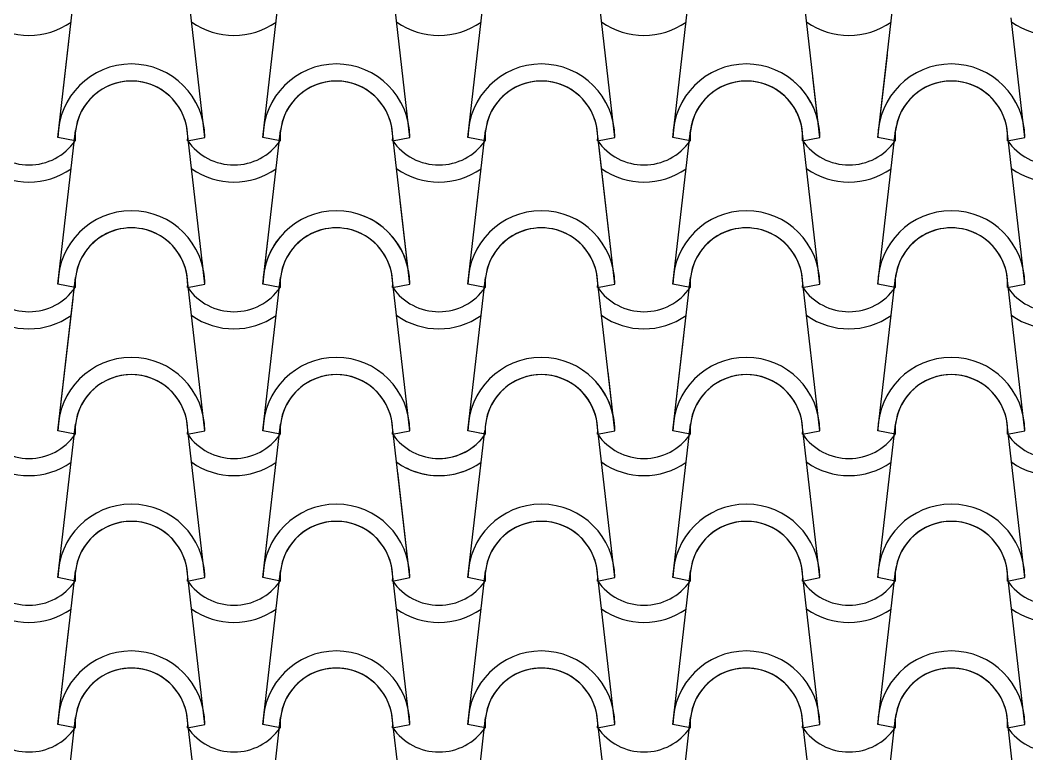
# Model space of a CAD drawing. Header units: millimetres. Extents: x -255 to 41745, y 236 to 29936.
# Drawn here: x 27298 to 28155, y 25755 to 26380 of the extents above; entities that cross this region are included whole.
import ezdxf

# ---------------------------------------------------------------- set-up
doc = ezdxf.new("R2010")
doc.units = ezdxf.units.MM
doc.layers.add('1', color=1, linetype='Continuous')

msp = doc.modelspace()

# ---------------------------------------------------------------- linework, layer by layer
at = {"layer": '1'}
for p, q in [((27330.35, 26280.55), (27345.27, 26411.26)), ((27455.35, 26280.55), (27440.43, 26411.26)), ((27455.35, 26280.55), (27440.43, 26411.26)), ((27504.85, 26280.55), (27519.78, 26411.26)), ((27504.85, 26280.55), (27519.78, 26411.26)), ((27629.85, 26280.55), (27614.93, 26411.26)), ((27629.85, 26280.55), (27614.93, 26411.26)), ((27679.36, 26280.55), (27694.28, 26411.26)), ((27804.36, 26280.55), (27789.43, 26411.26)), ((27853.86, 26280.55), (27868.79, 26411.26)), ((27978.86, 26280.55), (27963.94, 26411.26)), ((28028.36, 26280.55), (28043.29, 26411.26)), ((28153.36, 26280.55), (28141.73, 26382.45)), ((27330.35, 26280.55), (27339.66, 26362.12)), ((28028.36, 26280.55), (28036.39, 26350.85)), ((27978.86, 26280.55), (27973.01, 26331.83)), ((27853.86, 26280.55), (27855.7, 26296.64)), ((27330.35, 26155.55), (27345.27, 26286.26)), ((27455.35, 26155.55), (27440.43, 26286.26)), ((27504.85, 26155.55), (27519.78, 26286.26)), ((27629.85, 26155.55), (27614.93, 26286.26)), ((27679.36, 26155.55), (27694.28, 26286.26)), ((27804.36, 26155.55), (27789.43, 26286.26)), ((27853.86, 26155.55), (27868.79, 26286.26)), ((27853.86, 26155.55), (27868.79, 26286.26)), ((27978.86, 26155.55), (27963.94, 26286.26)), ((27978.86, 26155.55), (27963.94, 26286.26)), ((28028.36, 26155.55), (28043.29, 26286.26)), ((28028.36, 26155.55), (28043.29, 26286.26)), ((28153.36, 26155.55), (28138.44, 26286.26)), ((27345.02, 26277.62), (27330.35, 26280.55)), ((27345.02, 26277.62), (27330.35, 26280.55)), ((27345.02, 26277.62), (27330.35, 26280.55)), ((27345.02, 26277.62), (27330.35, 26280.55)), ((27440.68, 26277.62), (27455.35, 26280.55)), ((27440.68, 26277.62), (27455.35, 26280.55)), ((27440.68, 26277.62), (27455.35, 26280.55)), ((27440.68, 26277.62), (27455.35, 26280.55)), ((27519.53, 26277.62), (27504.85, 26280.55)), ((27519.53, 26277.62), (27504.85, 26280.55)), ((27519.53, 26277.62), (27504.85, 26280.55)), ((27519.53, 26277.62), (27504.85, 26280.55)), ((27615.18, 26277.62), (27629.85, 26280.55)), ((27615.18, 26277.62), (27629.85, 26280.55)), ((27615.18, 26277.62), (27629.85, 26280.55)), ((27615.18, 26277.62), (27629.85, 26280.55)), ((27694.03, 26277.62), (27679.36, 26280.55)), ((27694.03, 26277.62), (27679.36, 26280.55)), ((27789.68, 26277.62), (27804.36, 26280.55)), ((27789.68, 26277.62), (27804.36, 26280.55)), ((27789.68, 26277.62), (27804.36, 26280.55)), ((27789.68, 26277.62), (27804.36, 26280.55)), ((27804.36, 26155.55), (27790.48, 26277.08)), ((27804.36, 26280.55), (27804.28, 26281.22)), ((27868.53, 26277.62), (27853.86, 26280.55)), ((27868.53, 26277.62), (27853.86, 26280.55)), ((27868.53, 26277.62), (27853.86, 26280.55)), ((27868.53, 26277.62), (27853.86, 26280.55)), ((27964.19, 26277.62), (27978.86, 26280.55)), ((27964.19, 26277.62), (27978.86, 26280.55)), ((27964.19, 26277.62), (27978.86, 26280.55)), ((27964.19, 26277.62), (27978.86, 26280.55)), ((28043.04, 26277.62), (28028.36, 26280.55)), ((28043.04, 26277.62), (28028.36, 26280.55)), ((28043.04, 26277.62), (28028.36, 26280.55)), ((28043.04, 26277.62), (28028.36, 26280.55)), ((28138.69, 26277.62), (28153.36, 26280.55)), ((28138.69, 26277.62), (28153.36, 26280.55)), ((27679.36, 26155.55), (27689.78, 26246.87)), ((27629.85, 26155.55), (27621.76, 26226.46)), ((27504.85, 26155.55), (27509.11, 26192.83)), ((27504.85, 26155.55), (27509.09, 26192.66)), ((27504.85, 26155.55), (27509.09, 26192.66)), ((27504.85, 26155.55), (27509.09, 26192.66)), ((27455.35, 26155.55), (27453.03, 26175.84)), ((27455.35, 26155.55), (27453.03, 26175.84)), ((27455.35, 26155.55), (27453.03, 26175.84)), ((27455.35, 26155.55), (27454.09, 26166.62)), ((27330.35, 26030.55), (27345.27, 26161.26)), ((27345.02, 26152.62), (27330.35, 26155.55)), ((27345.02, 26152.62), (27330.35, 26155.55)), ((27455.35, 26030.55), (27440.43, 26161.26)), ((27455.35, 26030.55), (27440.43, 26161.26)), ((27455.35, 26030.55), (27440.43, 26161.26)), ((27455.35, 26030.55), (27440.43, 26161.26)), ((27440.68, 26152.62), (27455.35, 26155.55)), ((27440.68, 26152.62), (27455.35, 26155.55)), ((27440.68, 26152.62), (27455.35, 26155.55)), ((27440.68, 26152.62), (27455.35, 26155.55)), ((27440.68, 26152.62), (27455.35, 26155.55)), ((27440.68, 26152.62), (27455.35, 26155.55)), ((27440.68, 26152.62), (27455.35, 26155.55)), ((27440.68, 26152.62), (27455.35, 26155.55)), ((27440.68, 26152.62), (27455.35, 26155.55)), ((27440.68, 26152.62), (27455.35, 26155.55)), ((27504.85, 26030.55), (27519.78, 26161.26)), ((27504.85, 26030.55), (27519.78, 26161.26)), ((27504.85, 26030.55), (27519.78, 26161.26)), ((27504.85, 26030.55), (27519.78, 26161.26)), ((27519.53, 26152.62), (27504.85, 26155.55)), ((27519.53, 26152.62), (27504.85, 26155.55)), ((27519.53, 26152.62), (27504.85, 26155.55)), ((27519.53, 26152.62), (27504.85, 26155.55)), ((27519.53, 26152.62), (27504.85, 26155.55)), ((27519.53, 26152.62), (27504.85, 26155.55)), ((27519.53, 26152.62), (27504.85, 26155.55)), ((27519.53, 26152.62), (27504.85, 26155.55)), ((27519.53, 26152.62), (27504.85, 26155.55)), ((27519.53, 26152.62), (27504.85, 26155.55)), ((27629.85, 26030.55), (27614.93, 26161.26)), ((27629.85, 26030.55), (27614.93, 26161.26)), ((27629.85, 26030.55), (27614.93, 26161.26)), ((27615.18, 26152.62), (27629.85, 26155.55)), ((27615.18, 26152.62), (27629.85, 26155.55)), ((27615.18, 26152.62), (27629.85, 26155.55)), ((27615.18, 26152.62), (27629.85, 26155.55)), ((27615.18, 26152.62), (27629.85, 26155.55)), ((27615.18, 26152.62), (27629.85, 26155.55)), ((27679.36, 26030.55), (27694.28, 26161.26)), ((27679.36, 26030.55), (27694.28, 26161.26)), ((27694.03, 26152.62), (27679.36, 26155.55)), ((27694.03, 26152.62), (27679.36, 26155.55)), ((27694.03, 26152.62), (27679.36, 26155.55)), ((27694.03, 26152.62), (27679.36, 26155.55)), ((27804.36, 26030.55), (27789.43, 26161.26)), ((27804.36, 26030.55), (27789.43, 26161.26)), ((27789.68, 26152.62), (27804.36, 26155.55)), ((27789.68, 26152.62), (27804.36, 26155.55)), ((27789.68, 26152.62), (27804.36, 26155.55)), ((27789.68, 26152.62), (27804.36, 26155.55)), ((27853.86, 26030.55), (27868.79, 26161.26)), ((27853.86, 26030.55), (27868.79, 26161.26)), ((27868.53, 26152.62), (27853.86, 26155.55)), ((27868.53, 26152.62), (27853.86, 26155.55)), ((27868.53, 26152.62), (27853.86, 26155.55)), ((27868.53, 26152.62), (27853.86, 26155.55)), ((27978.86, 26030.55), (27963.94, 26161.26)), ((27978.86, 26030.55), (27963.94, 26161.26)), ((27964.19, 26152.62), (27978.86, 26155.55)), ((27964.19, 26152.62), (27978.86, 26155.55)), ((27964.19, 26152.62), (27978.86, 26155.55)), ((27964.19, 26152.62), (27978.86, 26155.55)), ((28028.36, 26030.55), (28043.29, 26161.26)), ((28028.36, 26030.55), (28043.29, 26161.26)), ((28043.04, 26152.62), (28028.36, 26155.55)), ((28043.04, 26152.62), (28028.36, 26155.55)), ((28043.04, 26152.62), (28028.36, 26155.55)), ((28043.04, 26152.62), (28028.36, 26155.55)), ((28153.36, 26030.55), (28138.44, 26161.26)), ((28138.69, 26152.62), (28153.36, 26155.55)), ((28138.69, 26152.62), (28153.36, 26155.55)), ((27330.35, 26030.55), (27343.18, 26142.88)), ((27330.35, 26030.55), (27339.66, 26112.12)), ((27853.86, 26030.55), (27863.1, 26111.43)), ((27804.36, 26030.55), (27798.63, 26080.72)), ((27330.35, 25905.55), (27345.27, 26036.26)), ((27455.35, 25905.55), (27440.43, 26036.26)), ((27504.85, 25905.55), (27519.78, 26036.26)), ((27629.85, 25905.55), (27614.93, 26036.26)), ((27804.36, 25905.55), (27789.43, 26036.26)), ((27853.86, 25905.55), (27868.79, 26036.26)), ((27978.86, 25905.55), (27963.94, 26036.26)), ((28028.36, 25905.55), (28043.29, 26036.26)), ((28153.36, 25905.55), (28138.44, 26036.26)), ((27345.02, 26027.62), (27330.35, 26030.55)), ((27345.02, 26027.62), (27330.35, 26030.55)), ((27345.02, 26027.62), (27330.35, 26030.55)), ((27345.02, 26027.62), (27330.35, 26030.55)), ((27345.02, 26027.62), (27330.35, 26030.55)), ((27345.02, 26027.62), (27330.35, 26030.55)), ((27440.68, 26027.62), (27455.35, 26030.55)), ((27440.68, 26027.62), (27455.35, 26030.55)), ((27440.68, 26027.62), (27455.35, 26030.55)), ((27440.68, 26027.62), (27455.35, 26030.55)), ((27440.68, 26027.62), (27455.35, 26030.55)), ((27440.68, 26027.62), (27455.35, 26030.55)), ((27440.68, 26027.62), (27455.35, 26030.55)), ((27440.68, 26027.62), (27455.35, 26030.55)), ((27519.53, 26027.62), (27504.85, 26030.55)), ((27519.53, 26027.62), (27504.85, 26030.55)), ((27519.53, 26027.62), (27504.85, 26030.55)), ((27519.53, 26027.62), (27504.85, 26030.55)), ((27519.53, 26027.62), (27504.85, 26030.55)), ((27519.53, 26027.62), (27504.85, 26030.55)), ((27519.53, 26027.62), (27504.85, 26030.55)), ((27519.53, 26027.62), (27504.85, 26030.55)), ((27615.18, 26027.62), (27629.85, 26030.55)), ((27615.18, 26027.62), (27629.85, 26030.55)), ((27615.18, 26027.62), (27629.85, 26030.55)), ((27615.18, 26027.62), (27629.85, 26030.55)), ((27615.18, 26027.62), (27629.85, 26030.55)), ((27615.18, 26027.62), (27629.85, 26030.55)), ((27679.36, 25905.55), (27693.65, 26030.72)), ((27694.03, 26027.62), (27679.36, 26030.55)), ((27694.03, 26027.62), (27679.36, 26030.55)), ((27694.03, 26027.62), (27679.36, 26030.55)), ((27694.03, 26027.62), (27679.36, 26030.55)), ((27694.03, 26027.62), (27689.17, 26028.59)), ((27694.03, 26027.62), (27689.17, 26028.59)), ((27789.68, 26027.62), (27804.36, 26030.55)), ((27789.68, 26027.62), (27804.36, 26030.55)), ((27789.68, 26027.62), (27804.36, 26030.55)), ((27789.68, 26027.62), (27804.36, 26030.55)), ((27789.68, 26027.62), (27804.36, 26030.55)), ((27789.68, 26027.62), (27804.36, 26030.55)), ((27868.53, 26027.62), (27853.86, 26030.55)), ((27868.53, 26027.62), (27853.86, 26030.55)), ((27868.53, 26027.62), (27853.86, 26030.55)), ((27868.53, 26027.62), (27853.86, 26030.55)), ((27868.53, 26027.62), (27853.86, 26030.55)), ((27868.53, 26027.62), (27853.86, 26030.55)), ((27964.19, 26027.62), (27978.86, 26030.55)), ((27964.19, 26027.62), (27978.86, 26030.55)), ((27964.19, 26027.62), (27978.86, 26030.55)), ((27964.19, 26027.62), (27978.86, 26030.55)), ((27964.19, 26027.62), (27978.86, 26030.55)), ((27964.19, 26027.62), (27978.86, 26030.55)), ((28043.04, 26027.62), (28028.36, 26030.55)), ((28043.04, 26027.62), (28028.36, 26030.55)), ((28043.04, 26027.62), (28028.36, 26030.55)), ((28043.04, 26027.62), (28028.36, 26030.55)), ((28043.04, 26027.62), (28028.36, 26030.55)), ((28043.04, 26027.62), (28028.36, 26030.55)), ((28138.69, 26027.62), (28153.36, 26030.55)), ((28138.69, 26027.62), (28153.36, 26030.55)), ((28138.69, 26027.62), (28153.36, 26030.55)), ((28138.69, 26027.62), (28153.36, 26030.55)), ((27629.85, 25905.55), (27619.59, 25995.45)), ((27504.85, 25905.55), (27509.11, 25942.83)), ((27455.35, 25905.55), (27454.09, 25916.62)), ((27330.35, 25780.55), (27345.27, 25911.26)), ((27455.35, 25780.55), (27440.43, 25911.26)), ((27455.35, 25780.55), (27440.43, 25911.26)), ((27504.85, 25780.55), (27519.78, 25911.26)), ((27504.85, 25780.55), (27519.78, 25911.26)), ((27629.85, 25780.55), (27614.93, 25911.26)), ((27629.85, 25780.55), (27614.93, 25911.26)), ((27679.36, 25780.55), (27694.28, 25911.26)), ((27804.36, 25780.55), (27789.43, 25911.26)), ((27853.86, 25780.55), (27868.79, 25911.26)), ((27978.86, 25780.55), (27963.94, 25911.26)), ((28028.36, 25780.55), (28043.29, 25911.26)), ((28153.36, 25780.55), (28138.44, 25911.26)), ((27345.02, 25902.62), (27330.35, 25905.55)), ((27345.02, 25902.62), (27330.35, 25905.55)), ((27440.68, 25902.62), (27455.35, 25905.55)), ((27440.68, 25902.62), (27455.35, 25905.55)), ((27440.68, 25902.62), (27455.35, 25905.55)), ((27440.68, 25902.62), (27455.35, 25905.55)), ((27519.53, 25902.62), (27504.85, 25905.55)), ((27519.53, 25902.62), (27504.85, 25905.55)), ((27519.53, 25902.62), (27504.85, 25905.55)), ((27519.53, 25902.62), (27504.85, 25905.55)), ((27615.18, 25902.62), (27629.85, 25905.55)), ((27615.18, 25902.62), (27629.85, 25905.55)), ((27615.18, 25902.62), (27629.85, 25905.55)), ((27615.18, 25902.62), (27629.85, 25905.55)), ((27694.03, 25902.62), (27679.36, 25905.55)), ((27694.03, 25902.62), (27679.36, 25905.55)), ((27789.68, 25902.62), (27804.36, 25905.55)), ((27789.68, 25902.62), (27804.36, 25905.55)), ((27868.53, 25902.62), (27853.86, 25905.55)), ((27868.53, 25902.62), (27853.86, 25905.55)), ((27964.19, 25902.62), (27978.86, 25905.55)), ((27964.19, 25902.62), (27978.86, 25905.55)), ((28043.04, 25902.62), (28028.36, 25905.55)), ((28043.04, 25902.62), (28028.36, 25905.55)), ((28138.69, 25902.62), (28153.36, 25905.55)), ((28138.69, 25902.62), (28153.36, 25905.55)), ((27330.35, 25780.55), (27339.66, 25862.12)), ((27330.35, 25655.55), (27345.27, 25786.26)), ((27345.02, 25777.62), (27330.35, 25780.55)), ((27345.02, 25777.62), (27330.35, 25780.55)), ((27345.02, 25777.62), (27330.35, 25780.55)), ((27345.02, 25777.62), (27330.35, 25780.55)), ((27455.35, 25655.55), (27440.43, 25786.26)), ((27440.68, 25777.62), (27455.35, 25780.55)), ((27440.68, 25777.62), (27455.35, 25780.55)), ((27440.68, 25777.62), (27455.35, 25780.55)), ((27440.68, 25777.62), (27455.35, 25780.55)), ((27504.85, 25655.55), (27519.78, 25786.26)), ((27519.53, 25777.62), (27504.85, 25780.55)), ((27519.53, 25777.62), (27504.85, 25780.55)), ((27519.53, 25777.62), (27504.85, 25780.55)), ((27519.53, 25777.62), (27504.85, 25780.55)), ((27629.85, 25655.55), (27614.93, 25786.26)), ((27615.18, 25777.62), (27629.85, 25780.55)), ((27615.18, 25777.62), (27629.85, 25780.55)), ((27615.18, 25777.62), (27629.85, 25780.55)), ((27615.18, 25777.62), (27629.85, 25780.55)), ((27679.36, 25655.55), (27694.28, 25786.26)), ((27694.03, 25777.62), (27679.36, 25780.55)), ((27694.03, 25777.62), (27679.36, 25780.55)), ((27804.36, 25655.55), (27789.43, 25786.26)), ((27789.68, 25777.62), (27804.36, 25780.55)), ((27789.68, 25777.62), (27804.36, 25780.55)), ((27853.86, 25655.55), (27868.79, 25786.26)), ((27868.53, 25777.62), (27853.86, 25780.55)), ((27868.53, 25777.62), (27853.86, 25780.55)), ((27978.86, 25655.55), (27963.94, 25786.26)), ((27964.19, 25777.62), (27978.86, 25780.55)), ((27964.19, 25777.62), (27978.86, 25780.55)), ((28028.36, 25655.55), (28043.29, 25786.26)), ((28043.04, 25777.62), (28028.36, 25780.55)), ((28043.04, 25777.62), (28028.36, 25780.55)), ((28153.36, 25655.55), (28138.44, 25786.26)), ((28138.69, 25777.62), (28153.36, 25780.55)), ((28138.69, 25777.62), (28153.36, 25780.55))]:
    msp.add_line(p, q, dxfattribs=at)
for centre, radius, start, end in [((27305.66, 26429.93), 62.5, 234.93079, 305.06921), ((27480.16, 26429.93), 62.5, 234.93079, 305.06921), ((27480.16, 26429.93), 62.5, 234.93079, 305.06921), ((27654.66, 26429.93), 62.5, 234.93079, 305.06921), ((27829.17, 26429.93), 62.5, 234.93079, 305.06921), ((28003.67, 26429.93), 62.5, 234.93079, 305.06921), ((28178.17, 26429.93), 62.5, 234.93079, 305.06921), ((27392.85, 26280.55), 62.5, 0, 180), ((27392.85, 26280.55), 62.5, 0, 180), ((27392.85, 26280.55), 62.5, 0, 180), ((27392.85, 26280.55), 62.5, 0, 180), ((27567.35, 26280.55), 62.5, 0, 180), ((27567.35, 26280.55), 62.5, 0, 180), ((27567.35, 26280.55), 62.5, 0, 180), ((27567.35, 26280.55), 62.5, 0, 180), ((27741.86, 26280.55), 62.5, 0, 180), ((27741.86, 26280.55), 62.5, 0, 180), ((27916.36, 26280.55), 62.5, 0, 180), ((27916.36, 26280.55), 62.5, 0, 180), ((28090.86, 26280.55), 62.5, 0, 180), ((28090.86, 26280.55), 62.5, 0, 180), ((27392.85, 26280.55), 47.92, 356.48872, 183.51128), ((27392.85, 26280.55), 47.92, 356.48872, 183.51128), ((27392.85, 26280.55), 47.92, 356.48872, 183.51128), ((27392.85, 26280.55), 47.92, 356.48872, 183.51128), ((27392.85, 26280.55), 47.92, 6.83804, 173.16196), ((27392.85, 26280.55), 47.92, 6.83804, 173.16196), ((27567.35, 26280.55), 47.92, 356.48872, 183.51128), ((27567.35, 26280.55), 47.92, 356.48872, 183.51128), ((27567.35, 26280.55), 47.92, 356.48872, 183.51128), ((27567.35, 26280.55), 47.92, 356.48872, 183.51128), ((27567.35, 26280.55), 47.92, 6.83804, 173.16196), ((27567.35, 26280.55), 47.92, 6.83804, 173.16196), ((27741.86, 26280.55), 47.92, 356.48872, 183.51128), ((27741.86, 26280.55), 47.92, 356.48872, 183.51128), ((27741.86, 26280.55), 47.92, 6.83804, 173.16196), ((27916.36, 26280.55), 47.92, 356.48872, 183.51128), ((27916.36, 26280.55), 47.92, 356.48872, 183.51128), ((27916.36, 26280.55), 47.92, 6.83804, 173.16196), ((27916.36, 26280.55), 62.5, 0, 48.39848), ((27916.36, 26280.55), 62.5, 0, 48.39848), ((28090.86, 26280.55), 47.92, 356.48872, 183.51128), ((28090.86, 26280.55), 47.92, 356.48872, 183.51128), ((28090.86, 26280.55), 47.92, 6.83804, 173.16196), ((27916.36, 26280.55), 47.92, 356.48872, 59.96498), ((27916.36, 26280.55), 47.92, 356.48872, 59.96498), ((27916.36, 26280.55), 47.92, 6.83804, 59.96498), ((27916.36, 26280.55), 47.92, 153.43351, 183.51128), ((27916.36, 26280.55), 47.92, 153.43351, 183.51128), ((27916.36, 26280.55), 47.92, 153.43351, 173.16196), ((27916.36, 26280.55), 62.5, 165.00001, 180), ((27916.36, 26280.55), 62.5, 165.00001, 180), ((27305.66, 26304.93), 47.92, 214.75597, 325.24403), ((27305.66, 26304.93), 47.92, 214.75597, 325.24403), ((27305.66, 26304.93), 47.92, 214.75597, 325.24403), ((27305.66, 26304.93), 47.92, 214.75597, 325.24403), ((27480.16, 26304.93), 47.92, 214.75597, 325.24403), ((27480.16, 26304.93), 47.92, 214.75597, 325.24403), ((27480.16, 26304.93), 47.92, 214.75597, 325.24403), ((27480.16, 26304.93), 47.92, 214.75597, 325.24403), ((27654.66, 26304.93), 47.92, 214.75597, 325.24403), ((27654.66, 26304.93), 47.92, 214.75597, 325.24403), ((27829.17, 26304.93), 47.92, 214.75597, 325.24403), ((27829.17, 26304.93), 47.92, 214.75597, 325.24403), ((27829.17, 26304.93), 47.92, 214.75597, 325.24403), ((27829.17, 26304.93), 47.92, 214.75597, 325.24403), ((27741.86, 26280.55), 62.5, 0, 0.62807), ((27741.86, 26280.55), 62.5, 0, 0.62807), ((28003.67, 26304.93), 47.92, 214.75597, 325.24403), ((28003.67, 26304.93), 47.92, 214.75597, 325.24403), ((28003.67, 26304.93), 47.92, 214.75597, 325.24403), ((28003.67, 26304.93), 47.92, 214.75597, 325.24403), ((28178.17, 26304.93), 47.92, 214.75597, 325.24403), ((28178.17, 26304.93), 47.92, 214.75597, 325.24403), ((27305.66, 26304.93), 62.5, 234.93079, 305.06921), ((27305.66, 26304.93), 62.5, 234.93079, 305.06921), ((27480.16, 26304.93), 62.5, 234.93079, 305.06921), ((27480.16, 26304.93), 62.5, 234.93079, 305.06921), ((27654.66, 26304.93), 62.5, 234.93079, 305.06921), ((27829.17, 26304.93), 62.5, 234.93079, 305.06921), ((27829.17, 26304.93), 62.5, 234.93079, 305.06921), ((28003.67, 26304.93), 62.5, 234.93079, 305.06921), ((28003.67, 26304.93), 62.5, 234.93079, 305.06921), ((28178.17, 26304.93), 62.5, 234.93079, 305.06921), ((27392.85, 26155.55), 62.5, 0, 180), ((27392.85, 26155.55), 62.5, 0, 180), ((27567.35, 26155.55), 62.5, 0, 180), ((27567.35, 26155.55), 62.5, 0, 180), ((27567.35, 26155.55), 62.5, 0, 73.47471), ((27567.35, 26155.55), 62.5, 0, 73.47471), ((27567.35, 26155.55), 62.5, 0, 73.47471), ((27567.35, 26155.55), 62.5, 0, 73.47471), ((27741.86, 26155.55), 62.5, 0, 180), ((27741.86, 26155.55), 62.5, 0, 180), ((27741.86, 26155.55), 62.5, 0, 180), ((27741.86, 26155.55), 62.5, 0, 180), ((27916.36, 26155.55), 62.5, 0, 180), ((27916.36, 26155.55), 62.5, 0, 180), ((27916.36, 26155.55), 62.5, 0, 180), ((27916.36, 26155.55), 62.5, 0, 180), ((28090.86, 26155.55), 62.5, 0, 180), ((28090.86, 26155.55), 62.5, 0, 180), ((27392.85, 26155.55), 47.92, 356.48872, 183.51128), ((27392.85, 26155.55), 47.92, 356.48872, 183.51128), ((27392.85, 26155.55), 47.92, 6.83804, 173.16196), ((27567.35, 26155.55), 47.92, 356.48872, 183.51128), ((27567.35, 26155.55), 47.92, 356.48872, 183.51128), ((27567.35, 26155.55), 47.92, 356.48872, 183.51128), ((27567.35, 26155.55), 47.92, 356.48872, 183.51128), ((27567.35, 26155.55), 47.92, 356.48872, 183.51128), ((27567.35, 26155.55), 47.92, 356.48872, 183.51128), ((27567.35, 26155.55), 47.92, 6.83804, 173.16196), ((27567.35, 26155.55), 47.92, 6.83804, 173.16196), ((27567.35, 26155.55), 47.92, 6.83804, 173.16196), ((27741.86, 26155.55), 47.92, 356.48872, 183.51128), ((27741.86, 26155.55), 47.92, 356.48872, 183.51128), ((27741.86, 26155.55), 47.92, 356.48872, 183.51128), ((27741.86, 26155.55), 47.92, 356.48872, 183.51128), ((27741.86, 26155.55), 47.92, 6.83804, 173.16196), ((27741.86, 26155.55), 47.92, 6.83804, 173.16196), ((27916.36, 26155.55), 47.92, 356.48872, 183.51128), ((27916.36, 26155.55), 47.92, 356.48872, 183.51128), ((27916.36, 26155.55), 47.92, 356.48872, 183.51128), ((27916.36, 26155.55), 47.92, 356.48872, 183.51128), ((27916.36, 26155.55), 47.92, 6.83804, 173.16196), ((27916.36, 26155.55), 47.92, 6.83804, 173.16196), ((28090.86, 26155.55), 47.92, 356.48872, 183.51128), ((28090.86, 26155.55), 47.92, 356.48872, 183.51128), ((28090.86, 26155.55), 47.92, 6.83804, 173.16196), ((27567.35, 26155.55), 62.5, 139.92377, 180), ((27567.35, 26155.55), 62.5, 139.92377, 180), ((27567.35, 26155.55), 62.5, 139.92377, 180), ((27567.35, 26155.55), 62.5, 139.92377, 180), ((27392.85, 26155.55), 62.5, 0, 18.66134), ((27392.85, 26155.55), 62.5, 0, 18.66134), ((27392.85, 26155.55), 62.5, 0, 18.66134), ((27392.85, 26155.55), 62.5, 0, 18.66134), ((27392.85, 26155.55), 47.92, 6.83804, 19.25885), ((27392.85, 26155.55), 47.92, 356.48872, 19.25885), ((27392.85, 26155.55), 47.92, 356.48872, 19.25885), ((27392.85, 26155.55), 47.92, 6.83804, 19.25885), ((27392.85, 26155.55), 47.92, 356.48872, 19.25885), ((27392.85, 26155.55), 47.92, 356.48872, 19.25885), ((27392.85, 26155.55), 62.5, 0, 10.3131), ((27392.85, 26155.55), 62.5, 0, 10.3131), ((27392.85, 26155.55), 47.92, 356.48872, 5.53044), ((27392.85, 26155.55), 47.92, 356.48872, 5.53044), ((27305.66, 26179.93), 47.92, 214.75597, 325.24403), ((27305.66, 26179.93), 47.92, 214.75597, 325.24403), ((27480.16, 26179.93), 47.92, 214.75597, 325.24403), ((27480.16, 26179.93), 47.92, 214.75597, 325.24403), ((27480.16, 26179.93), 47.92, 214.75597, 325.24403), ((27480.16, 26179.93), 47.92, 214.75597, 325.24403), ((27480.16, 26179.93), 47.92, 214.75597, 325.24403), ((27480.16, 26179.93), 47.92, 214.75597, 325.24403), ((27480.16, 26179.93), 47.92, 214.75597, 325.24403), ((27480.16, 26179.93), 47.92, 214.75597, 325.24403), ((27480.16, 26179.93), 47.92, 214.75597, 325.24403), ((27480.16, 26179.93), 47.92, 214.75597, 325.24403), ((27654.66, 26179.93), 47.92, 214.75597, 325.24403), ((27654.66, 26179.93), 47.92, 214.75597, 325.24403), ((27654.66, 26179.93), 47.92, 214.75597, 325.24403), ((27654.66, 26179.93), 47.92, 214.75597, 325.24403), ((27829.17, 26179.93), 47.92, 214.75597, 325.24403), ((27829.17, 26179.93), 47.92, 214.75597, 325.24403), ((27829.17, 26179.93), 47.92, 214.75597, 325.24403), ((27829.17, 26179.93), 47.92, 214.75597, 325.24403), ((28003.67, 26179.93), 47.92, 214.75597, 325.24403), ((28003.67, 26179.93), 47.92, 214.75597, 325.24403), ((28003.67, 26179.93), 47.92, 214.75597, 325.24403), ((28003.67, 26179.93), 47.92, 214.75597, 325.24403), ((28178.17, 26179.93), 47.92, 214.75597, 325.24403), ((28178.17, 26179.93), 47.92, 214.75597, 325.24403), ((27305.66, 26179.93), 62.5, 234.93079, 305.06921), ((27305.66, 26179.93), 62.5, 234.93079, 305.06921), ((27305.66, 26179.93), 62.5, 234.93079, 305.06921), ((27480.16, 26179.93), 62.5, 234.93079, 305.06921), ((27480.16, 26179.93), 62.5, 234.93079, 305.06921), ((27480.16, 26179.93), 62.5, 234.93079, 305.06921), ((27480.16, 26179.93), 62.5, 234.93079, 305.06921), ((27480.16, 26179.93), 62.5, 234.93079, 305.06921), ((27654.66, 26179.93), 62.5, 234.93079, 305.06921), ((27654.66, 26179.93), 62.5, 234.93079, 305.06921), ((27829.17, 26179.93), 62.5, 234.93079, 305.06921), ((27829.17, 26179.93), 62.5, 234.93079, 305.06921), ((28003.67, 26179.93), 62.5, 234.93079, 305.06921), ((28003.67, 26179.93), 62.5, 234.93079, 305.06921), ((28178.17, 26179.93), 62.5, 234.93079, 305.06921), ((27392.85, 26030.55), 62.5, 0, 180), ((27392.85, 26030.55), 62.5, 0, 180), ((27392.85, 26030.55), 62.5, 0, 180), ((27392.85, 26030.55), 62.5, 0, 180), ((27392.85, 26030.55), 62.5, 0, 180), ((27392.85, 26030.55), 62.5, 0, 180), ((27567.35, 26030.55), 62.5, 0, 180), ((27567.35, 26030.55), 62.5, 0, 180), ((27567.35, 26030.55), 62.5, 0, 180), ((27567.35, 26030.55), 62.5, 0, 180), ((27567.35, 26030.55), 62.5, 0, 180), ((27567.35, 26030.55), 62.5, 0, 180), ((27741.86, 26030.55), 62.5, 0, 180), ((27741.86, 26030.55), 62.5, 0, 180), ((27741.86, 26030.55), 62.5, 0, 180), ((27741.86, 26030.55), 62.5, 0, 180), ((27916.36, 26030.55), 62.5, 0, 180), ((27916.36, 26030.55), 62.5, 0, 180), ((27916.36, 26030.55), 62.5, 0, 180), ((27916.36, 26030.55), 62.5, 0, 180), ((27916.36, 26030.55), 62.5, 0, 180), ((27916.36, 26030.55), 62.5, 0, 180), ((28090.86, 26030.55), 62.5, 0, 180), ((28090.86, 26030.55), 62.5, 0, 180), ((28090.86, 26030.55), 62.5, 0, 180), ((28090.86, 26030.55), 62.5, 0, 180), ((27392.85, 26030.55), 47.92, 356.48872, 183.51128), ((27392.85, 26030.55), 47.92, 356.48872, 183.51128), ((27392.85, 26030.55), 47.92, 356.48872, 183.51128), ((27392.85, 26030.55), 47.92, 356.48872, 183.51128), ((27392.85, 26030.55), 47.92, 356.48872, 183.51128), ((27392.85, 26030.55), 47.92, 356.48872, 183.51128), ((27392.85, 26030.55), 47.92, 6.83804, 173.16196), ((27392.85, 26030.55), 47.92, 6.83804, 173.16196), ((27392.85, 26030.55), 47.92, 6.83804, 173.16196), ((27567.35, 26030.55), 47.92, 356.48872, 183.51128), ((27567.35, 26030.55), 47.92, 356.48872, 183.51128), ((27567.35, 26030.55), 47.92, 356.48872, 183.51128), ((27567.35, 26030.55), 47.92, 356.48872, 183.51128), ((27567.35, 26030.55), 47.92, 356.48872, 183.51128), ((27567.35, 26030.55), 47.92, 356.48872, 183.51128), ((27567.35, 26030.55), 47.92, 6.83804, 173.16196), ((27567.35, 26030.55), 47.92, 6.83804, 173.16196), ((27567.35, 26030.55), 47.92, 6.83804, 173.16196), ((27741.86, 26030.55), 47.92, 356.48872, 183.51128), ((27741.86, 26030.55), 47.92, 356.48872, 183.51128), ((27741.86, 26030.55), 47.92, 356.48872, 183.51128), ((27741.86, 26030.55), 47.92, 356.48872, 183.51128), ((27741.86, 26030.55), 47.92, 6.83804, 173.16196), ((27741.86, 26030.55), 47.92, 6.83804, 173.16196), ((27916.36, 26030.55), 47.92, 356.48872, 183.51128), ((27916.36, 26030.55), 47.92, 356.48872, 183.51128), ((27916.36, 26030.55), 47.92, 356.48872, 183.51128), ((27916.36, 26030.55), 47.92, 356.48872, 183.51128), ((27916.36, 26030.55), 47.92, 356.48872, 183.51128), ((27916.36, 26030.55), 47.92, 356.48872, 183.51128), ((27916.36, 26030.55), 47.92, 6.83804, 173.16196), ((27916.36, 26030.55), 47.92, 6.83804, 173.16196), ((27916.36, 26030.55), 47.92, 6.83804, 173.16196), ((28090.86, 26030.55), 47.92, 356.48872, 183.51128), ((28090.86, 26030.55), 47.92, 356.48872, 183.51128), ((28090.86, 26030.55), 47.92, 356.48872, 183.51128), ((28090.86, 26030.55), 47.92, 356.48872, 183.51128), ((28090.86, 26030.55), 47.92, 6.83804, 173.16196), ((28090.86, 26030.55), 47.92, 6.83804, 173.16196), ((27741.86, 26030.55), 62.5, 0, 44.98843), ((27741.86, 26030.55), 62.5, 0, 44.98843), ((27741.86, 26030.55), 47.92, 6.83804, 51.30661), ((27741.86, 26030.55), 47.92, 356.48872, 51.30661), ((27741.86, 26030.55), 47.92, 356.48872, 51.30661), ((27305.66, 26054.93), 47.92, 214.75597, 325.24403), ((27305.66, 26054.93), 47.92, 214.75597, 325.24403), ((27305.66, 26054.93), 47.92, 214.75597, 325.24403), ((27305.66, 26054.93), 47.92, 214.75597, 325.24403), ((27305.66, 26054.93), 47.92, 214.75597, 325.24403), ((27305.66, 26054.93), 47.92, 214.75597, 325.24403), ((27480.16, 26054.93), 47.92, 214.75597, 325.24403), ((27480.16, 26054.93), 47.92, 214.75597, 325.24403), ((27480.16, 26054.93), 47.92, 214.75597, 325.24403), ((27480.16, 26054.93), 47.92, 214.75597, 325.24403), ((27480.16, 26054.93), 47.92, 214.75597, 325.24403), ((27480.16, 26054.93), 47.92, 214.75597, 325.24403), ((27480.16, 26054.93), 47.92, 214.75597, 325.24403), ((27480.16, 26054.93), 47.92, 214.75597, 325.24403), ((27654.66, 26054.93), 47.92, 214.75597, 325.24403), ((27654.66, 26054.93), 47.92, 214.75597, 325.24403), ((27654.66, 26054.93), 47.92, 214.75597, 325.24403), ((27654.66, 26054.93), 47.92, 214.75597, 325.24403), ((27654.66, 26054.93), 47.92, 259.17976, 325.24403), ((27654.66, 26054.93), 47.92, 259.17976, 325.24403), ((27741.86, 26030.55), 47.92, 179.6297, 183.51128), ((27741.86, 26030.55), 47.92, 179.6297, 183.51128), ((27829.17, 26054.93), 47.92, 214.75597, 325.24403), ((27829.17, 26054.93), 47.92, 214.75597, 325.24403), ((27829.17, 26054.93), 47.92, 214.75597, 325.24403), ((27829.17, 26054.93), 47.92, 214.75597, 325.24403), ((27829.17, 26054.93), 47.92, 214.75597, 325.24403), ((27829.17, 26054.93), 47.92, 214.75597, 325.24403), ((28003.67, 26054.93), 47.92, 214.75597, 325.24403), ((28003.67, 26054.93), 47.92, 214.75597, 325.24403), ((28003.67, 26054.93), 47.92, 214.75597, 325.24403), ((28003.67, 26054.93), 47.92, 214.75597, 325.24403), ((28003.67, 26054.93), 47.92, 214.75597, 325.24403), ((28003.67, 26054.93), 47.92, 214.75597, 325.24403), ((28178.17, 26054.93), 47.92, 214.75597, 325.24403), ((28178.17, 26054.93), 47.92, 214.75597, 325.24403), ((28178.17, 26054.93), 47.92, 214.75597, 325.24403), ((28178.17, 26054.93), 47.92, 214.75597, 325.24403), ((27305.66, 26054.93), 62.5, 234.93079, 305.06921), ((27305.66, 26054.93), 62.5, 234.93079, 305.06921), ((27305.66, 26054.93), 62.5, 234.93079, 305.06921), ((27480.16, 26054.93), 62.5, 234.93079, 305.06921), ((27480.16, 26054.93), 62.5, 234.93079, 305.06921), ((27480.16, 26054.93), 62.5, 234.93079, 305.06921), ((27480.16, 26054.93), 62.5, 234.93079, 305.06921), ((27654.66, 26054.93), 62.5, 234.93079, 305.06921), ((27654.66, 26054.93), 62.5, 234.93079, 305.06921), ((27654.66, 26054.93), 62.5, 243.63622, 305.06921), ((27829.17, 26054.93), 62.5, 234.93079, 305.06921), ((27829.17, 26054.93), 62.5, 234.93079, 305.06921), ((27829.17, 26054.93), 62.5, 234.93079, 305.06921), ((28003.67, 26054.93), 62.5, 234.93079, 305.06921), ((28003.67, 26054.93), 62.5, 234.93079, 305.06921), ((28003.67, 26054.93), 62.5, 234.93079, 305.06921), ((28178.17, 26054.93), 62.5, 234.93079, 305.06921), ((28178.17, 26054.93), 62.5, 234.93079, 305.06921), ((27392.85, 25905.55), 62.5, 0, 180), ((27392.85, 25905.55), 62.5, 0, 180), ((27567.35, 25905.55), 62.5, 0, 180), ((27567.35, 25905.55), 62.5, 0, 180), ((27567.35, 25905.55), 62.5, 0, 180), ((27567.35, 25905.55), 62.5, 0, 180), ((27741.86, 25905.55), 62.5, 0, 180), ((27741.86, 25905.55), 62.5, 0, 180), ((27916.36, 25905.55), 62.5, 0, 180), ((27916.36, 25905.55), 62.5, 0, 180), ((28090.86, 25905.55), 62.5, 0, 180), ((28090.86, 25905.55), 62.5, 0, 180), ((27392.85, 25905.55), 47.92, 356.48872, 183.51128), ((27392.85, 25905.55), 47.92, 356.48872, 183.51128), ((27392.85, 25905.55), 47.92, 6.83804, 173.16196), ((27567.35, 25905.55), 47.92, 356.48872, 183.51128), ((27567.35, 25905.55), 47.92, 356.48872, 183.51128), ((27567.35, 25905.55), 47.92, 356.48872, 183.51128), ((27567.35, 25905.55), 47.92, 356.48872, 183.51128), ((27567.35, 25905.55), 47.92, 6.83804, 173.16196), ((27567.35, 25905.55), 47.92, 6.83804, 173.16196), ((27741.86, 25905.55), 47.92, 356.48872, 183.51128), ((27741.86, 25905.55), 47.92, 356.48872, 183.51128), ((27741.86, 25905.55), 47.92, 6.83804, 173.16196), ((27916.36, 25905.55), 47.92, 356.48872, 183.51128), ((27916.36, 25905.55), 47.92, 356.48872, 183.51128), ((27916.36, 25905.55), 47.92, 6.83804, 173.16196), ((28090.86, 25905.55), 47.92, 356.48872, 183.51128), ((28090.86, 25905.55), 47.92, 356.48872, 183.51128), ((28090.86, 25905.55), 47.92, 6.83804, 173.16196), ((27392.85, 25905.55), 62.5, 0, 10.3131), ((27392.85, 25905.55), 62.5, 0, 10.3131), ((27392.85, 25905.55), 47.92, 356.48872, 5.53044), ((27392.85, 25905.55), 47.92, 356.48872, 5.53044), ((27305.66, 25929.93), 47.92, 214.75597, 325.24403), ((27305.66, 25929.93), 47.92, 214.75597, 325.24403), ((27480.16, 25929.93), 47.92, 214.75597, 325.24403), ((27480.16, 25929.93), 47.92, 214.75597, 325.24403), ((27480.16, 25929.93), 47.92, 214.75597, 325.24403), ((27480.16, 25929.93), 47.92, 214.75597, 325.24403), ((27654.66, 25929.93), 47.92, 214.75597, 325.24403), ((27654.66, 25929.93), 47.92, 214.75597, 325.24403), ((27829.17, 25929.93), 47.92, 214.75597, 325.24403), ((27829.17, 25929.93), 47.92, 214.75597, 325.24403), ((28003.67, 25929.93), 47.92, 214.75597, 325.24403), ((28003.67, 25929.93), 47.92, 214.75597, 325.24403), ((28178.17, 25929.93), 47.92, 214.75597, 325.24403), ((28178.17, 25929.93), 47.92, 214.75597, 325.24403), ((27305.66, 25929.93), 62.5, 234.93079, 305.06921), ((27480.16, 25929.93), 62.5, 234.93079, 305.06921), ((27480.16, 25929.93), 62.5, 234.93079, 305.06921), ((27654.66, 25929.93), 62.5, 234.93079, 305.06921), ((27829.17, 25929.93), 62.5, 234.93079, 305.06921), ((28003.67, 25929.93), 62.5, 234.93079, 305.06921), ((28178.17, 25929.93), 62.5, 234.93079, 305.06921), ((27392.85, 25780.55), 62.5, 0, 180), ((27392.85, 25780.55), 62.5, 0, 180), ((27392.85, 25780.55), 62.5, 0, 180), ((27392.85, 25780.55), 62.5, 0, 180), ((27567.35, 25780.55), 62.5, 0, 180), ((27567.35, 25780.55), 62.5, 0, 180), ((27567.35, 25780.55), 62.5, 0, 180), ((27567.35, 25780.55), 62.5, 0, 180), ((27741.86, 25780.55), 62.5, 0, 180), ((27741.86, 25780.55), 62.5, 0, 180), ((27916.36, 25780.55), 62.5, 0, 180), ((27916.36, 25780.55), 62.5, 0, 180), ((28090.86, 25780.55), 62.5, 0, 180), ((28090.86, 25780.55), 62.5, 0, 180), ((27392.85, 25780.55), 47.92, 356.48872, 183.51128), ((27392.85, 25780.55), 47.92, 356.48872, 183.51128), ((27392.85, 25780.55), 47.92, 356.48872, 183.51128), ((27392.85, 25780.55), 47.92, 356.48872, 183.51128), ((27392.85, 25780.55), 47.92, 6.83804, 173.16196), ((27392.85, 25780.55), 47.92, 6.83804, 173.16196), ((27567.35, 25780.55), 47.92, 356.48872, 183.51128), ((27567.35, 25780.55), 47.92, 356.48872, 183.51128), ((27567.35, 25780.55), 47.92, 356.48872, 183.51128), ((27567.35, 25780.55), 47.92, 356.48872, 183.51128), ((27567.35, 25780.55), 47.92, 6.83804, 173.16196), ((27567.35, 25780.55), 47.92, 6.83804, 173.16196), ((27741.86, 25780.55), 47.92, 356.48872, 183.51128), ((27741.86, 25780.55), 47.92, 356.48872, 183.51128), ((27741.86, 25780.55), 47.92, 6.83804, 173.16196), ((27916.36, 25780.55), 47.92, 356.48872, 183.51128), ((27916.36, 25780.55), 47.92, 356.48872, 183.51128), ((27916.36, 25780.55), 47.92, 6.83804, 173.16196), ((28090.86, 25780.55), 47.92, 356.48872, 183.51128), ((28090.86, 25780.55), 47.92, 356.48872, 183.51128), ((28090.86, 25780.55), 47.92, 6.83804, 173.16196), ((27305.66, 25804.93), 47.92, 214.75597, 325.24403), ((27305.66, 25804.93), 47.92, 214.75597, 325.24403), ((27305.66, 25804.93), 47.92, 214.75597, 325.24403), ((27305.66, 25804.93), 47.92, 214.75597, 325.24403), ((27480.16, 25804.93), 47.92, 214.75597, 325.24403), ((27480.16, 25804.93), 47.92, 214.75597, 325.24403), ((27480.16, 25804.93), 47.92, 214.75597, 325.24403), ((27480.16, 25804.93), 47.92, 214.75597, 325.24403), ((27654.66, 25804.93), 47.92, 214.75597, 325.24403), ((27654.66, 25804.93), 47.92, 214.75597, 325.24403), ((27829.17, 25804.93), 47.92, 214.75597, 325.24403), ((27829.17, 25804.93), 47.92, 214.75597, 325.24403), ((28003.67, 25804.93), 47.92, 214.75597, 325.24403), ((28003.67, 25804.93), 47.92, 214.75597, 325.24403), ((28178.17, 25804.93), 47.92, 214.75597, 325.24403), ((28178.17, 25804.93), 47.92, 214.75597, 325.24403)]:
    msp.add_arc(centre, radius, start, end, dxfattribs=at)

doc.saveas('drawing.dxf')
